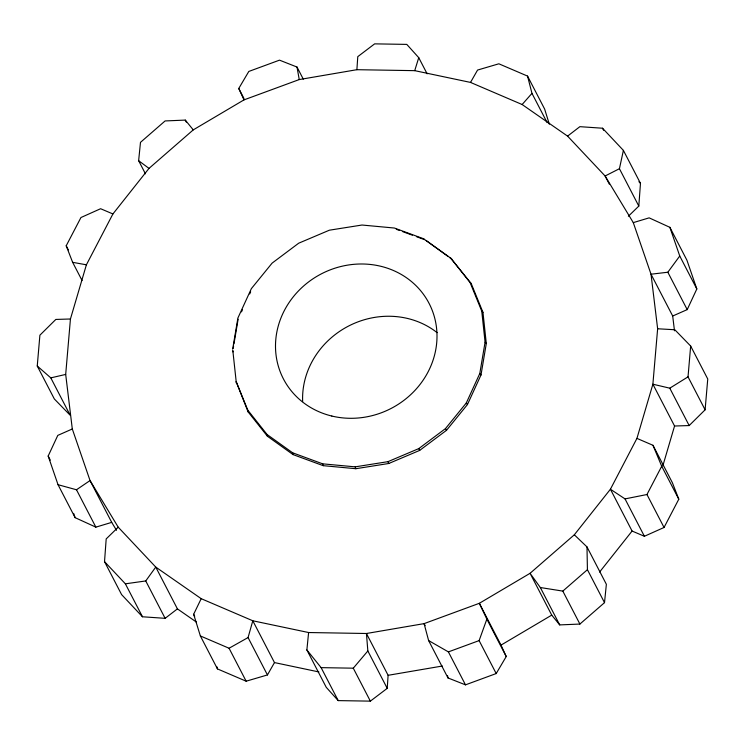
<?xml version="1.0" encoding="UTF-8"?>
<svg xmlns="http://www.w3.org/2000/svg" width="745" height="745" viewBox="0 0 745 745"><rect width="100%" height="100%" fill="white"/><g stroke="black" fill="none" stroke-linecap="round" stroke-linejoin="round"><path stroke-width="1.12" d="M116.509 530.31L111.713 522.375L90.043 480.562L72.302 428.98L65.69 374.428L70.44 318.99L86.392 264.81L112.914 213.955L149 168.398L193.262 129.881L243.988 99.886L299.239 79.566L356.892 69.695L357.777 56.648L374.642 43.862L406.789 44.393L418.746 57.663L427.127 73.829M308.607 632.533L306.875 649.957L326.254 687.337L338.211 700.607L370.358 701.138L387.223 688.352L388.108 675.305L366.438 633.501L308.607 632.533L252.806 620.781L201.197 598.673L155.752 567.075L118.222 527.19L90.043 480.562L76.484 489.763L58.035 484.706L48.174 456.033L57.793 435.387L72.302 428.98M196.363 622.047L177.422 608.879L165.129 618.331L142.472 616.776L121.603 594.603L104.523 561.646L106.19 538.914L118.222 527.19M628.38 216.246L638.81 206.086L640.476 183.354L623.397 150.397L602.528 128.224L579.871 126.669L567.578 136.121L522.133 104.523L470.523 82.416L414.723 70.654L356.892 69.695M37.25 366.009L50.809 377.873L70.188 415.254L54.338 398.966L37.25 366.009L39.895 335.194L55.828 319.437L70.44 318.99M567.578 136.121L605.108 175.997L633.287 222.625L651.018 274.207L657.639 328.769L652.881 384.206L636.938 438.386L610.416 489.232L574.33 534.789L530.068 573.305L479.342 603.301L424.091 623.63L366.438 633.501L367.844 650.972L387.223 688.352M688.026 376.849L669.792 388.182L652.881 384.206L674.56 426.01L689.172 425.563L705.105 409.806L688.026 376.849L690.662 346.034L674.812 329.746L657.639 328.769M705.105 409.806L707.75 378.991L690.662 346.034M145.443 173.827L138.635 160.697L140.488 142.351L165.101 120.941L185.291 120.094L193.262 129.881M559.709 624.906L540.33 587.526L530.068 573.305L551.738 615.119L559.709 624.906L579.899 624.059L604.512 602.649L606.365 584.304L586.986 546.923L574.33 534.789M232.654 349.191L237.906 317.994L251.363 288.632L272.102 263.125L298.708 243.187L329.374 230.196L362.014 225.027L394.394 228.035L424.315 239.024M233.213 348.325L233.585 346.08M233.967 343.845L238.111 319.233M450.809 258.217L471.231 283.594L482.965 312.351L486.299 343.519L481 374.977L467.432 404.572L446.525 430.293L419.696 450.39L388.769 463.492L355.868 468.707L323.218 465.672L293.055 454.599L267.427 436.244L248.085 411.855L236.156 381.598L247.843 410.234L267.101 434.531L292.627 452.802L322.669 463.837L355.179 466.854L387.949 461.667L418.746 448.62L445.463 428.608L466.296 402.989L479.799 373.506L485.079 342.178L481.754 311.14L470.067 282.504L450.809 258.217L426.233 240.607M638.81 206.086L619.43 168.705L623.397 150.397M201.197 598.673L193.653 614.262L200.368 635.951L217.456 668.908L246.148 681.2L267.436 674.942L248.066 637.562L252.806 620.781L274.477 662.584L318.888 671.943M662.836 465.821L674.56 426.01M414.723 70.654L418.746 57.663M496.198 673.554L479.119 640.598L486.857 619.142L479.342 603.301L501.012 645.114L506.237 656.531L496.198 673.554L465.485 684.851L447.987 677.95L428.617 640.57L424.091 623.63L425.144 625.67M241.482 311.866L242.451 309.752M249.687 293.968L250.655 291.863M674.486 330.799L672.698 316.02L687.207 309.613L696.826 288.967L686.964 260.294L669.885 227.337L649.137 217.857L633.287 222.625M82.062 280.502L72.638 262.324L66.203 245.794L80.954 217.521L100.603 208.721L112.914 213.955M652.983 445.296L672.363 482.676L678.797 499.206L664.046 527.479L644.397 536.279L632.086 531.045L610.416 489.232L625.027 498.899L646.958 494.522L661.709 466.249L652.983 445.296L636.938 438.386M470.523 82.416L477.564 70.058L498.852 63.8L527.544 76.092L544.632 109.049L549.326 124.229M267.436 674.942L274.477 662.584M243.988 99.886L238.763 88.469L248.802 71.445L279.515 60.149L297.013 67.05L303.29 79.175M104.523 561.646L125.383 583.819L145.75 580.951L155.752 567.075L177.422 608.879M672.698 316.02L651.018 274.207L667.837 272.232L679.747 256.01L669.885 227.337M599.604 572.039L632.086 531.045M306.875 649.957L321.123 667.641L353.279 668.181L367.844 650.972M522.133 104.523L531.967 93.358L527.544 76.092M540.33 587.526L562.82 591.102L587.423 569.683L586.986 546.923M501.012 645.114L551.738 615.119M200.368 635.951L229.069 648.243L248.066 637.562M619.43 168.705L605.108 175.997L609.336 184.155M428.617 640.57L448.397 651.894L479.119 640.598M58.035 484.706L75.115 517.663L95.863 527.143L111.713 522.375M50.809 377.873L65.69 374.428M388.108 675.305L442.372 666.021M72.638 262.324L86.392 264.81M396.321 229.302L399.534 230.484M402.756 231.667L412.413 235.206M416.706 236.78L425.283 239.937L448.229 256.578M450.054 257.891L451.889 259.204M138.635 160.697L149 168.398M470.067 282.504L471.231 283.594M481.754 311.14L482.965 312.351M638.931 181.715L640.476 183.354M485.079 342.178L486.299 343.519M479.799 373.506L481 374.977M466.296 402.989L467.432 404.572M445.463 428.608L446.525 430.293M418.746 448.62L419.696 450.39M679.747 256.01L696.826 288.967M602.528 128.224L603.599 130.282M667.837 272.232L687.207 309.613M531.967 93.358L547.156 122.655M669.792 388.182L689.172 425.563M661.709 466.249L678.797 499.206M646.958 494.522L664.046 527.479M625.027 498.899L644.397 536.279M587.423 569.683L604.512 602.649M562.82 591.102L579.899 624.059M238.763 88.469L244.006 98.573M486.857 619.142L506.237 656.531M185.291 120.094L186.334 122.115M448.397 651.894L465.485 684.851M353.279 668.181L370.358 701.138M321.123 667.641L338.211 700.607M66.203 245.794L68.344 249.91M229.069 648.243L246.148 681.2M193.653 614.262L194.706 616.283M145.75 580.951L165.129 618.331M125.383 583.819L142.472 616.776M76.484 489.763L95.863 527.143M48.174 456.033L50.306 460.149M387.949 461.667L388.769 463.492M355.179 466.854L355.868 468.707M73.653 513.417L75.115 517.663M322.669 463.837L323.218 465.672M216.897 666.756L217.456 668.908M292.627 452.802L293.055 454.599M267.101 434.531L267.427 436.244M447.587 675.678L447.987 677.95M297.013 67.05L299.239 79.566M247.843 410.234L248.085 411.855M233.017 351.929L232.831 350.56L236.351 383.098M302.656 401.602A82.034 75.794 -27.4 0 1 348.809 325.928A82.034 75.794 -27.4 0 1 437.129 332.661M331.832 416.045A82.034 75.794 -27.4 0 0 435.117 319.735A82.034 75.794 -27.4 0 0 301.79 287.654A82.034 75.794 -27.4 0 0 331.832 416.045"/></g></svg>
